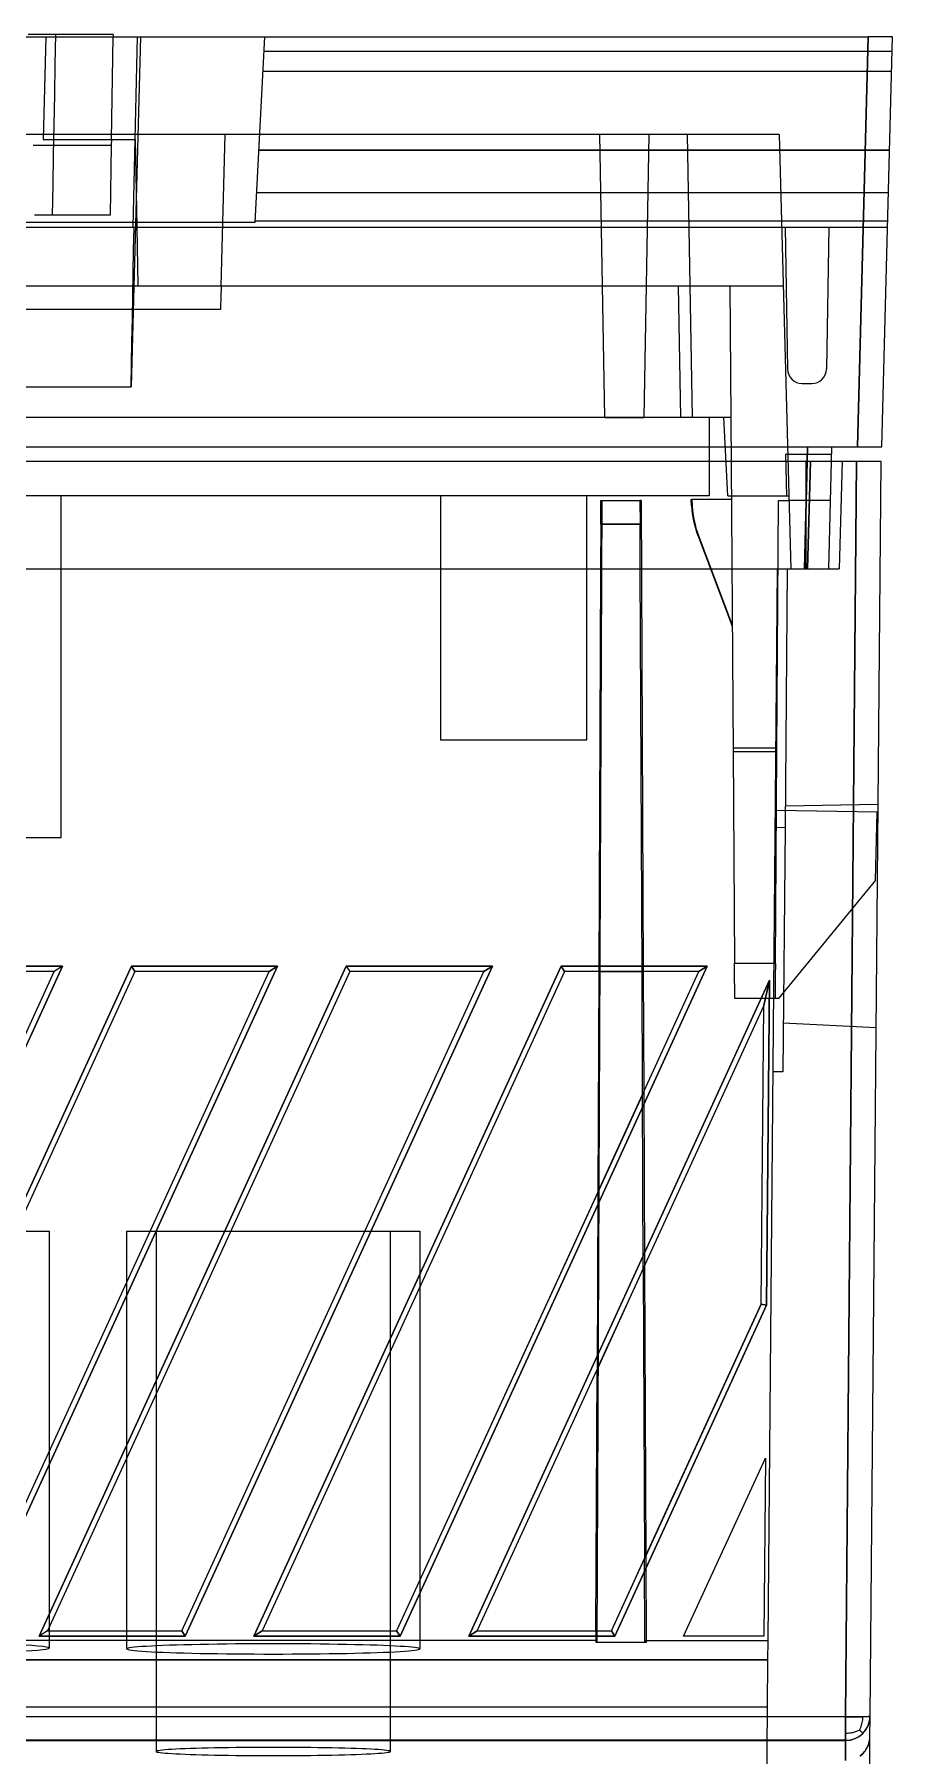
# Model space of a CAD drawing. Header units: millimetres. Extents: x 169.7 to 222.2, y -58 to 0.6.
# Drawn here: x 204.59 to 222.17, y -34.91 to 0.35 of the extents above; entities that cross this region are included whole.
import ezdxf

# ---------------------------------------------------------------- set-up
doc = ezdxf.new("R2010")
doc.units = ezdxf.units.MM
doc.layers.add('MAIN-1', color=7, linetype='Continuous')
doc.layers.add('MAIN-2', color=7, linetype='Continuous')

msp = doc.modelspace()

# ---------------------------------------------------------------- linework, layer by layer
at = {"layer": 'MAIN-1'}
for p, q in [((170.151, 0.3), (221.667, 0.3)), ((206.208, 0.351), (204.469, 0.351)), ((206.208, 0.351), (206.207, 0.3)), ((221.667, 0.3), (221.448, -8.1)), ((222.167, 0.3), (221.667, 0.3)), ((221.947, -8.1), (222.167, 0.3)), ((170.371, -8.1), (221.448, -8.1)), ((220.427, -8.1), (220.419, -8.4)), ((220.919, -8.4), (220.926, -8.1)), ((221.448, -8.1), (221.947, -8.1)), ((221.431, -8.4), (170.388, -8.4)), ((221.431, -8.4), (221.206, -34.111)), ((221.931, -8.4), (221.431, -8.4)), ((221.706, -34.102), (221.931, -8.4)), ((198.811, -32.356), (205, -18.85)), ((205.172, -18.739), (198.882, -32.466)), ((200.289, -32.466), (206.58, -18.739)), ((206.65, -18.85), (200.461, -32.356)), ((202.18, -18.739), (205.172, -18.739)), ((205, -18.85), (202.25, -18.85)), ((203.211, -32.356), (209.4, -18.85)), ((209.572, -18.739), (203.282, -32.466)), ((204.689, -32.466), (210.98, -18.739)), ((211.05, -18.85), (204.861, -32.356)), ((205.172, -18.739), (205, -18.85)), ((206.58, -18.739), (209.572, -18.739)), ((206.58, -18.739), (206.65, -18.85)), ((209.4, -18.85), (206.65, -18.85)), ((207.611, -32.356), (213.8, -18.85)), ((213.972, -18.739), (207.682, -32.466)), ((209.089, -32.466), (215.38, -18.739)), ((215.45, -18.85), (209.261, -32.356)), ((209.4, -18.85), (209.572, -18.739)), ((210.98, -18.739), (213.972, -18.739)), ((210.98, -18.739), (211.05, -18.85)), ((213.8, -18.85), (211.05, -18.85)), ((218.372, -18.739), (212.082, -32.466)), ((213.489, -32.466), (219.647, -19.028)), ((213.8, -18.85), (213.972, -18.739)), ((215.38, -18.739), (218.372, -18.739)), ((215.45, -18.85), (215.38, -18.739)), ((216.151, -18.85), (215.45, -18.85)), ((216.151, -18.85), (216.131, -23.367)), ((216.151, -18.85), (216.176, -18.85)), ((217.037, -18.85), (216.151, -18.85)), ((218.2, -18.85), (217.037, -18.85)), ((217.048, -21.365), (217.037, -18.85)), ((217.048, -21.365), (218.2, -18.85)), ((217.062, -18.85), (217.073, -21.31)), ((218.372, -18.739), (218.2, -18.85)), ((219.647, -19.028), (219.533, -19.543)), ((219.647, -19.028), (219.589, -25.685)), ((219.533, -19.543), (217.063, -24.931)), ((219.479, -25.66), (219.533, -19.543)), ((216.13, -23.367), (217.048, -21.365)), ((216.13, -23.367), (212.011, -32.356)), ((204.215, -24.164), (204.894, -24.164)), ((204.894, -24.164), (204.894, -28.682)), ((206.485, -24.164), (206.965, -24.164)), ((206.485, -25.212), (206.485, -24.164)), ((208.615, -24.164), (211.365, -24.164)), ((217.063, -24.931), (216.116, -26.999)), ((217.063, -24.931), (217.09, -30.875)), ((217.088, -24.877), (217.114, -30.821)), ((212.485, -25.321), (212.485, -31.322)), ((219.589, -25.685), (216.482, -32.466)), ((217.09, -30.875), (219.479, -25.66)), ((219.479, -25.66), (217.115, -30.821)), ((219.589, -25.685), (219.479, -25.66)), ((213.661, -32.356), (216.116, -26.999)), ((216.092, -32.356), (216.116, -26.999)), ((206.485, -32.356), (206.485, -28.813)), ((217.889, -32.466), (219.562, -28.816)), ((219.562, -28.816), (219.53, -32.466)), ((216.411, -32.356), (217.09, -30.875)), ((204.861, -32.356), (204.689, -32.466)), ((204.861, -32.356), (207.611, -32.356)), ((204.894, -32.283), (204.894, -32.356)), ((207.611, -32.356), (207.682, -32.466)), ((209.261, -32.356), (209.089, -32.466)), ((209.261, -32.356), (212.011, -32.356)), ((212.011, -32.356), (212.082, -32.466)), ((213.489, -32.466), (213.661, -32.356)), ((213.661, -32.356), (216.092, -32.356)), ((216.092, -32.356), (216.411, -32.356)), ((216.411, -32.356), (216.482, -32.466)), ((207.682, -32.466), (204.689, -32.466)), ((212.082, -32.466), (209.089, -32.466)), ((216.482, -32.466), (213.489, -32.466)), ((219.53, -32.466), (217.889, -32.466)), ((170.612, -34.111), (221.206, -34.111)), ((221.206, -34.45), (221.206, -34.111)), ((221.552, -34.206), (221.556, -34.177)), ((221.556, -34.177), (221.559, -34.146)), ((221.559, -34.146), (221.56, -34.11)), ((221.703, -34.531), (221.706, -34.102)), ((221.206, -34.45), (221.243, -34.449)), ((221.206, -34.598), (221.206, -34.45)), ((221.243, -34.449), (221.275, -34.448)), ((221.275, -34.448), (221.304, -34.445)), ((221.304, -34.445), (221.332, -34.441)), ((221.332, -34.441), (221.359, -34.435)), ((221.359, -34.435), (221.386, -34.428)), ((221.386, -34.428), (221.412, -34.42)), ((221.412, -34.42), (221.439, -34.41)), ((221.439, -34.41), (221.466, -34.4)), ((221.466, -34.4), (221.491, -34.388)), ((221.491, -34.388), (221.504, -34.363)), ((221.492, -34.388), (221.503, -34.399)), ((221.503, -34.399), (221.513, -34.409)), ((221.504, -34.363), (221.515, -34.337)), ((221.513, -34.409), (221.522, -34.418)), ((221.515, -34.337), (221.525, -34.311)), ((221.522, -34.418), (221.531, -34.426)), ((221.525, -34.311), (221.534, -34.285)), ((221.531, -34.426), (221.538, -34.433)), ((221.534, -34.285), (221.541, -34.259)), ((221.538, -34.433), (221.544, -34.439)), ((221.541, -34.259), (221.548, -34.233)), ((221.544, -34.439), (221.549, -34.443)), ((221.548, -34.233), (221.552, -34.206)), ((221.549, -34.443), (221.553, -34.447)), ((221.553, -34.447), (221.556, -34.45)), ((221.556, -34.45), (221.558, -34.452)), ((221.558, -34.452), (221.559, -34.453)), ((221.604, -45.809), (221.703, -34.531)), ((221.701, -34.565), (221.703, -34.531)), ((221.206, -34.598), (170.612, -34.598)), ((221.202, -35.01), (221.206, -34.598)), ((221.496, -34.918), (221.518, -34.901)), ((221.518, -34.901), (221.54, -34.884)), ((221.54, -34.884), (221.56, -34.865)), ((221.56, -34.865), (221.578, -34.845)), ((221.578, -34.845), (221.596, -34.825)), ((221.596, -34.825), (221.612, -34.805)), ((221.612, -34.805), (221.627, -34.783)), ((221.627, -34.783), (221.64, -34.761)), ((221.64, -34.761), (221.653, -34.738)), ((221.653, -34.738), (221.664, -34.713)), ((221.664, -34.713), (221.675, -34.686)), ((221.675, -34.686), (221.684, -34.658)), ((221.684, -34.658), (221.691, -34.628)), ((221.691, -34.628), (221.697, -34.597)), ((221.697, -34.597), (221.701, -34.565))]:
    msp.add_line(p, q, dxfattribs=at)
for centre, major_axis, ratio, start_param, end_param in [((221.206, -34.098), (0.5, -0.004), 0.026176, -1.570568, -0.785316), ((221.206, -34.098), (-0.5, 0.004), 0.999391, 2.361355, 3.141593), ((221.206, -34.098), (0.5, -0.004), 0.026176, -0.785316, 0.000004), ((221.206, -34.098), (-0.5, 0.004), 0.999391, 1.579518, 2.361355), ((209.485, -34.827), (-2.4, 0), 0.034921, -3.141593, 0), ((209.485, -34.827), (-2.4, 0), 0.034921, 0, 3.141593)]:
    msp.add_ellipse(centre, major_axis=major_axis, ratio=ratio, start_param=start_param, end_param=end_param, dxfattribs=at)
at = {"layer": 'MAIN-2'}
for p, q in [((204.83, 0.3), (204.775, -1.8)), ((204.83, 0.3), (204.83, 0.3)), ((205.021, -0.266), (205.032, 0.351)), ((206.171, -1.8), (206.207, 0.3)), ((206.208, 0.351), (206.208, 0.351)), ((206.767, 0.3), (206.576, -6.866)), ((206.654, -1.8), (206.705, 0.3)), ((209.309, 0.3), (209.109, -3.5)), ((209.309, 0.3), (209.309, 0.3)), ((221.448, -8.1), (221.667, 0.3)), ((222.167, 0.3), (222.167, 0.3)), ((222.167, 0.3), (222.167, 0.3)), ((205.009, -0.882), (205.021, -0.266)), ((222.159, 0), (209.293, 0)), ((222.149, -0.411), (209.271, -0.411)), ((204.998, -1.499), (205.009, -0.882)), ((216.172, -1.7), (175.647, -1.7)), ((204.987, -2.116), (204.998, -1.499)), ((208.418, -4.8), (208.499, -1.7)), ((208.499, -1.7), (208.499, -1.7)), ((216.172, -1.7), (216.172, -1.7)), ((216.274, -7.5), (216.172, -1.7)), ((217.175, -1.7), (216.172, -1.7)), ((216.172, -1.7), (216.172, -1.7)), ((217.175, -1.7), (217.074, -7.5)), ((217.175, -1.7), (217.175, -1.7)), ((219.848, -1.7), (217.175, -1.7)), ((217.175, -1.7), (217.175, -1.7)), ((217.969, -1.7), (217.969, -1.7)), ((217.969, -1.7), (217.969, -1.7)), ((218.071, -7.5), (217.969, -1.7)), ((219.848, -1.7), (219.848, -1.7)), ((219.848, -1.7), (219.848, -1.7)), ((219.848, -1.7), (220.082, -10.6)), ((219.848, -1.7), (219.848, -1.7)), ((204.571, -1.919), (206.169, -1.919)), ((204.775, -1.8), (206.659, -1.8)), ((204.775, -1.8), (204.775, -1.8)), ((206.169, -1.919), (206.144, -3.349)), ((206.171, -1.8), (206.169, -1.919)), ((206.169, -1.919), (206.169, -1.919)), ((206.171, -1.8), (206.171, -1.8)), ((206.651, -1.8), (206.606, -3.6)), ((206.659, -1.8), (206.69, -3.6)), ((222.107, -2.019), (209.187, -2.019)), ((209.187, -2.019), (222.107, -2.019)), ((209.187, -2.019), (222.107, -2.019)), ((222.107, -2.02), (209.187, -2.02)), ((204.976, -2.732), (204.987, -2.116)), ((204.965, -3.349), (204.976, -2.732)), ((222.084, -2.896), (209.141, -2.896)), ((209.109, -3.5), (182.709, -3.5)), ((206.144, -3.349), (204.594, -3.349)), ((206.144, -3.349), (206.144, -3.349)), ((209.109, -3.5), (209.109, -3.5)), ((209.111, -3.47), (222.069, -3.47)), ((169.754, -3.599), (222.065, -3.599)), ((206.623, -4.067), (206.636, -3.6)), ((206.69, -3.6), (206.69, -3.6)), ((206.69, -3.6), (206.711, -4.8)), ((219.965, -3.6), (220.016, -6.505)), ((220.865, -3.6), (220.814, -6.505)), ((206.615, -4.533), (206.623, -4.067)), ((206.607, -5), (206.615, -4.533)), ((171.889, -4.8), (219.93, -4.8)), ((206.711, -4.8), (206.711, -4.8)), ((208.415, -4.913), (208.414, -4.932)), ((208.414, -4.932), (208.414, -4.952)), ((208.416, -4.865), (208.415, -4.88)), ((208.415, -4.88), (208.415, -4.896)), ((208.415, -4.896), (208.415, -4.913)), ((208.417, -4.84), (208.416, -4.851)), ((208.416, -4.851), (208.416, -4.865)), ((208.418, -4.801), (208.417, -4.803)), ((208.417, -4.803), (208.417, -4.807)), ((208.417, -4.807), (208.417, -4.813)), ((208.417, -4.813), (208.417, -4.82)), ((208.417, -4.82), (208.417, -4.829)), ((208.417, -4.829), (208.417, -4.84)), ((208.418, -4.8), (208.418, -4.8)), ((208.418, -4.8), (208.418, -4.801)), ((217.786, -4.8), (217.786, -4.8)), ((217.786, -4.8), (217.786, -4.8)), ((217.833, -7.5), (217.786, -4.8)), ((218.833, -4.8), (218.833, -4.8)), ((218.833, -4.8), (218.852, -7.5)), ((219.93, -4.8), (219.93, -4.8)), ((219.93, -4.801), (219.93, -4.801)), ((208.405, -5.287), (183.414, -5.287)), ((206.6, -5.466), (206.607, -5)), ((208.406, -5.257), (208.405, -5.287)), ((208.407, -5.2), (208.406, -5.228)), ((208.406, -5.228), (208.406, -5.257)), ((208.408, -5.173), (208.407, -5.2)), ((208.409, -5.119), (208.408, -5.146)), ((208.408, -5.146), (208.408, -5.173)), ((208.41, -5.093), (208.409, -5.119)), ((208.411, -5.068), (208.41, -5.093)), ((208.412, -5.019), (208.411, -5.043)), ((208.411, -5.043), (208.411, -5.068)), ((208.413, -4.973), (208.412, -4.996)), ((208.412, -4.996), (208.412, -5.019)), ((208.414, -4.952), (208.413, -4.973)), ((206.592, -5.933), (206.6, -5.466)), ((206.584, -6.399), (206.592, -5.933)), ((206.576, -6.866), (206.584, -6.399)), ((220.016, -6.505), (220.016, -6.505)), ((220.016, -6.505), (220.016, -6.505)), ((220.016, -6.505), (220.016, -6.505)), ((220.814, -6.505), (220.814, -6.505)), ((220.814, -6.505), (220.814, -6.505)), ((220.814, -6.505), (220.814, -6.505)), ((185.243, -6.866), (206.576, -6.866)), ((220.316, -6.8), (220.515, -6.8)), ((220.316, -6.8), (220.316, -6.8)), ((220.316, -6.8), (220.316, -6.8)), ((220.515, -6.8), (220.515, -6.8)), ((220.515, -6.8), (220.515, -6.8)), ((220.515, -6.8), (220.515, -6.8)), ((216.274, -7.5), (175.545, -7.5)), ((216.274, -7.5), (216.274, -7.5)), ((217.074, -7.5), (216.274, -7.5)), ((216.274, -7.5), (216.274, -7.5)), ((216.274, -7.5), (216.274, -7.5)), ((216.274, -7.5), (216.274, -7.5)), ((216.274, -7.5), (217.074, -7.5)), ((217.074, -7.5), (217.074, -7.5)), ((217.074, -7.5), (217.074, -7.5)), ((217.074, -7.5), (217.074, -7.5)), ((217.074, -7.5), (217.074, -7.5)), ((218.409, -7.5), (217.074, -7.5)), ((217.833, -7.5), (217.833, -7.5)), ((217.833, -7.5), (217.833, -7.5)), ((218.071, -7.5), (218.071, -7.5)), ((218.071, -7.5), (218.071, -7.5)), ((218.409, -7.5), (218.409, -7.5)), ((218.409, -7.5), (218.409, -7.5)), ((218.709, -7.5), (218.409, -7.5)), ((218.409, -7.5), (218.409, -7.5)), ((218.409, -7.5), (218.409, -7.5)), ((218.409, -7.5), (218.409, -7.5)), ((218.409, -7.5), (218.409, -7.5)), ((218.409, -7.5), (218.409, -7.5)), ((218.409, -7.5), (218.409, -7.5)), ((218.409, -7.5), (218.409, -7.5)), ((218.409, -7.5), (218.409, -9.1)), ((218.709, -7.5), (218.709, -7.5)), ((218.852, -7.5), (218.709, -7.5)), ((218.793, -9.1), (218.709, -7.5)), ((218.709, -7.5), (218.709, -7.5)), ((218.852, -7.5), (218.852, -7.5)), ((218.852, -7.5), (218.9, -14.341)), ((218.852, -7.5), (218.852, -7.5)), ((220.361, -10.6), (220.427, -8.1)), ((220.926, -8.1), (220.926, -8.1)), ((221.947, -8.1), (221.947, -8.1)), ((219.98, -8.248), (219.98, -8.248)), ((220.002, -9.1), (219.98, -8.25)), ((220.02, -8.25), (219.98, -8.25)), ((220.02, -8.25), (220.02, -8.25)), ((220.02, -8.25), (220.922, -8.25)), ((220.02, -8.25), (220.02, -8.25)), ((220.419, -8.4), (220.361, -10.6)), ((220.394, -8.41), (220.394, -8.41)), ((220.394, -8.41), (220.394, -10.6)), ((220.427, -10.6), (220.484, -8.4)), ((220.484, -8.4), (220.427, -10.6)), ((220.861, -10.6), (220.919, -8.4)), ((220.922, -8.25), (220.922, -8.25)), ((221.134, -8.4), (221.076, -10.6)), ((221.206, -34.116), (221.431, -8.4)), ((221.931, -8.4), (221.931, -8.4)), ((218.409, -9.1), (173.409, -9.1)), ((205.144, -9.1), (205.144, -9.1)), ((205.144, -9.1), (205.144, -9.1)), ((205.144, -16.1), (205.144, -9.1)), ((212.909, -9.1), (212.909, -14.1)), ((215.909, -14.1), (215.909, -9.1)), ((218.409, -9.1), (218.409, -9.1)), ((218.793, -9.1), (220.042, -9.1)), ((218.793, -9.1), (218.793, -9.1)), ((218.793, -9.1), (218.793, -9.1)), ((220.002, -9.101), (220.002, -9.101)), ((220.042, -9.1), (220.042, -9.1)), ((216.116, -32.591), (216.218, -9.2)), ((216.191, -9.683), (216.193, -9.2)), ((216.193, -9.2), (216.193, -9.2)), ((216.193, -9.2), (216.995, -9.2)), ((216.218, -9.2), (216.218, -9.2)), ((216.995, -9.2), (216.995, -9.2)), ((216.995, -9.2), (216.997, -9.683)), ((217.02, -9.2), (216.995, -9.2)), ((217.02, -9.2), (217.02, -9.2)), ((217.02, -9.2), (217.062, -18.85)), ((218.053, -9.309), (218.046, -9.18)), ((218.046, -9.18), (218.058, -9.18)), ((218.065, -9.309), (218.053, -9.309)), ((218.864, -9.18), (218.058, -9.18)), ((218.058, -9.18), (218.065, -9.309)), ((218.864, -9.18), (218.864, -9.18)), ((219.798, -14.341), (219.833, -9.2)), ((219.833, -9.2), (220.045, -9.2)), ((219.833, -9.2), (219.833, -9.2)), ((220.045, -9.2), (220.045, -9.2)), ((220.045, -9.2), (220.045, -9.2)), ((220.898, -9.2), (220.045, -9.2)), ((220.898, -9.2), (220.898, -9.2)), ((216.191, -9.683), (216.187, -10.6)), ((216.997, -9.683), (216.191, -9.683)), ((216.216, -9.683), (217.022, -9.683)), ((217.001, -10.6), (216.997, -9.683)), ((218.191, -9.911), (218.179, -9.911)), ((218.179, -9.911), (218.882, -11.773)), ((218.882, -11.741), (218.191, -9.911)), ((171.392, -10.6), (220.427, -10.6)), ((216.187, -10.6), (216.151, -18.85)), ((217.037, -18.85), (217.001, -10.6)), ((219.619, -32.551), (219.811, -10.6)), ((219.811, -10.6), (219.811, -10.6)), ((219.811, -10.6), (219.811, -10.6)), ((220.011, -10.6), (219.965, -15.902)), ((220.011, -10.6), (220.011, -10.6)), ((220.082, -10.6), (220.082, -10.6)), ((220.082, -10.6), (220.082, -10.6)), ((220.082, -10.6), (220.082, -10.6)), ((220.394, -10.6), (220.394, -10.6)), ((220.427, -10.6), (220.457, -10.6)), ((220.457, -10.6), (220.488, -10.6)), ((220.488, -10.6), (220.517, -10.6)), ((220.517, -10.6), (220.547, -10.6)), ((220.547, -10.6), (220.576, -10.6)), ((220.576, -10.6), (220.605, -10.6)), ((220.605, -10.6), (220.633, -10.6)), ((220.633, -10.6), (220.661, -10.6)), ((220.661, -10.6), (220.689, -10.6)), ((220.689, -10.6), (220.716, -10.6)), ((220.716, -10.6), (220.743, -10.6)), ((220.743, -10.6), (220.769, -10.6)), ((220.769, -10.6), (220.794, -10.6)), ((220.794, -10.6), (220.818, -10.6)), ((220.818, -10.6), (220.842, -10.6)), ((220.842, -10.6), (220.864, -10.6)), ((220.861, -10.6), (220.861, -10.6)), ((220.861, -10.6), (220.861, -10.6)), ((220.861, -10.6), (220.861, -10.6)), ((220.864, -10.6), (220.886, -10.6)), ((220.886, -10.6), (220.907, -10.6)), ((220.907, -10.6), (220.927, -10.6)), ((220.927, -10.6), (220.945, -10.6)), ((220.945, -10.6), (220.963, -10.6)), ((220.963, -10.6), (220.979, -10.6)), ((220.979, -10.6), (220.994, -10.6)), ((220.994, -10.6), (221.008, -10.6)), ((221.008, -10.6), (221.021, -10.6)), ((221.021, -10.6), (221.033, -10.6)), ((221.033, -10.6), (221.043, -10.6)), ((221.043, -10.6), (221.052, -10.6)), ((221.052, -10.6), (221.059, -10.6)), ((221.059, -10.6), (221.065, -10.6)), ((221.065, -10.6), (221.07, -10.6)), ((221.07, -10.6), (221.074, -10.6)), ((221.074, -10.6), (221.076, -10.6)), ((221.076, -10.6), (221.076, -10.6)), ((221.076, -10.6), (221.076, -10.6)), ((221.076, -10.6), (221.076, -10.6)), ((212.909, -14.1), (215.909, -14.1)), ((219.798, -14.269), (218.9, -14.269)), ((218.9, -14.341), (218.93, -18.68)), ((218.9, -14.341), (219.798, -14.341)), ((219.767, -18.682), (219.798, -14.341)), ((219.969, -15.45), (221.87, -15.417)), ((219.969, -15.45), (219.969, -15.45)), ((219.789, -15.55), (219.789, -15.55)), ((219.789, -15.55), (219.789, -15.55)), ((221.851, -15.586), (219.789, -15.55)), ((221.815, -16.978), (221.851, -15.586)), ((221.851, -15.586), (221.851, -15.586)), ((221.851, -15.586), (221.851, -15.586)), ((204.394, -16.1), (205.144, -16.1)), ((205.144, -16.1), (205.144, -16.1)), ((205.144, -16.1), (205.144, -16.1)), ((219.965, -15.902), (219.765, -15.9)), ((219.965, -15.902), (219.765, -15.9)), ((219.965, -15.902), (219.921, -20.902)), ((221.815, -16.978), (219.833, -19.4)), ((221.815, -16.978), (221.815, -16.978)), ((221.815, -16.978), (221.815, -16.978)), ((218.931, -18.769), (218.93, -18.68)), ((219.767, -18.68), (218.93, -18.682)), ((218.93, -18.68), (219.767, -18.682)), ((219.767, -18.682), (219.767, -18.77)), ((198.882, -32.466), (205.172, -18.739)), ((206.58, -18.739), (200.289, -32.466)), ((205.172, -18.739), (202.18, -18.739)), ((203.282, -32.466), (209.572, -18.739)), ((210.98, -18.739), (204.689, -32.466)), ((205.172, -18.739), (205, -18.85)), ((209.572, -18.739), (206.58, -18.739)), ((206.65, -18.85), (206.58, -18.739)), ((207.682, -32.466), (213.972, -18.739)), ((215.38, -18.739), (209.089, -32.466)), ((209.572, -18.739), (209.4, -18.85)), ((213.972, -18.739), (210.98, -18.739)), ((210.98, -18.739), (211.05, -18.85)), ((212.082, -32.466), (218.372, -18.739)), ((219.647, -19.028), (213.489, -32.466)), ((213.972, -18.739), (213.8, -18.85)), ((218.372, -18.739), (215.38, -18.739)), ((215.38, -18.739), (215.45, -18.85)), ((216.176, -18.85), (217.062, -18.85)), ((218.2, -18.85), (218.372, -18.739)), ((218.932, -18.851), (218.931, -18.769)), ((218.932, -18.929), (218.932, -18.851)), ((218.933, -19.001), (218.932, -18.929)), ((218.933, -19.068), (218.933, -19.001)), ((219.533, -19.543), (219.647, -19.028)), ((219.589, -25.685), (219.647, -19.028)), ((219.766, -18.93), (219.765, -19.002)), ((219.765, -19.002), (219.765, -19.069)), ((219.767, -18.77), (219.766, -18.852)), ((219.766, -18.852), (219.766, -18.93)), ((218.934, -19.13), (218.933, -19.068)), ((218.934, -19.185), (218.934, -19.13)), ((218.934, -19.235), (218.934, -19.185)), ((218.935, -19.278), (218.934, -19.235)), ((218.935, -19.315), (218.935, -19.278)), ((218.935, -19.345), (218.935, -19.315)), ((218.935, -19.369), (218.935, -19.345)), ((218.935, -19.386), (218.935, -19.369)), ((218.935, -19.396), (218.935, -19.386)), ((219.763, -19.346), (219.762, -19.369)), ((219.762, -19.369), (219.762, -19.386)), ((219.762, -19.386), (219.762, -19.397)), ((219.764, -19.186), (219.763, -19.235)), ((219.763, -19.235), (219.763, -19.279)), ((219.763, -19.279), (219.763, -19.315)), ((219.763, -19.315), (219.763, -19.346)), ((219.765, -19.069), (219.764, -19.13)), ((219.764, -19.13), (219.764, -19.186)), ((218.935, -19.4), (218.935, -19.396)), ((218.935, -19.4), (218.935, -19.4)), ((219.762, -19.4), (218.935, -19.4)), ((219.762, -19.397), (219.762, -19.4)), ((219.762, -19.4), (219.762, -19.4)), ((219.833, -19.4), (219.762, -19.4)), ((219.93, -19.898), (219.93, -19.898)), ((219.93, -19.898), (221.83, -19.998)), ((221.83, -19.998), (221.83, -19.998)), ((219.721, -20.9), (219.721, -20.9)), ((219.921, -20.902), (219.721, -20.9)), ((219.921, -20.902), (219.921, -20.902)), ((217.073, -21.31), (216.156, -23.311)), ((217.063, -24.931), (217.048, -21.365)), ((217.073, -21.31), (217.088, -24.877)), ((216.156, -23.311), (212.011, -32.356)), ((216.131, -23.367), (216.115, -26.999)), ((206.965, -24.164), (208.615, -24.164)), ((207.085, -24.164), (207.085, -34.827)), ((211.365, -24.164), (212.485, -24.164)), ((211.885, -34.827), (211.885, -24.164)), ((212.485, -24.164), (212.485, -25.321)), ((217.088, -24.877), (216.141, -26.942)), ((206.485, -28.813), (206.485, -25.212)), ((216.482, -32.466), (219.589, -25.685)), ((219.479, -25.66), (219.589, -25.685)), ((216.141, -26.942), (216.116, -26.999)), ((204.894, -28.682), (204.894, -32.283)), ((219.562, -28.816), (219.562, -28.816)), ((219.562, -28.816), (219.562, -28.816)), ((216.411, -32.356), (217.114, -30.82)), ((217.097, -32.551), (217.089, -30.875)), ((217.114, -30.821), (217.122, -32.591)), ((212.485, -31.322), (212.485, -32.726)), ((204.861, -32.356), (204.689, -32.466)), ((204.894, -32.356), (204.894, -32.708)), ((206.485, -32.726), (206.485, -32.356)), ((207.682, -32.466), (207.611, -32.356)), ((209.089, -32.466), (209.261, -32.356)), ((212.082, -32.466), (212.011, -32.356)), ((213.661, -32.356), (213.489, -32.466)), ((216.092, -32.356), (216.091, -32.551)), ((216.092, -32.356), (216.117, -32.356)), ((216.117, -32.356), (216.411, -32.356)), ((216.482, -32.466), (216.411, -32.356)), ((216.116, -32.556), (172.2, -32.556)), ((216.091, -32.551), (175.71, -32.551)), ((204.689, -32.466), (207.682, -32.466)), ((209.089, -32.466), (212.082, -32.466)), ((213.489, -32.466), (216.482, -32.466)), ((216.091, -32.551), (216.091, -32.586)), ((216.091, -32.586), (217.097, -32.586)), ((217.122, -32.591), (216.116, -32.591)), ((217.097, -32.586), (217.097, -32.551)), ((217.097, -32.551), (219.619, -32.551)), ((217.122, -32.556), (219.619, -32.556)), ((217.889, -32.466), (217.889, -32.466)), ((217.889, -32.466), (217.889, -32.466)), ((219.53, -32.466), (219.53, -32.466)), ((219.53, -32.466), (219.53, -32.466)), ((219.616, -32.947), (219.619, -32.551)), ((219.616, -32.947), (172.203, -32.947)), ((172.203, -32.952), (219.616, -32.952)), ((219.607, -33.911), (219.616, -32.947)), ((221.206, -34.116), (170.612, -34.116)), ((172.212, -33.911), (219.607, -33.911)), ((219.607, -33.916), (172.212, -33.916)), ((219.517, -44.258), (219.607, -33.911)), ((221.701, -34.571), (221.703, -34.536)), ((170.612, -34.602), (221.205, -34.602)), ((221.206, -34.602), (221.202, -35.015)), ((221.506, -34.916), (221.529, -34.898)), ((221.529, -34.898), (221.55, -34.879)), ((221.55, -34.879), (221.57, -34.859)), ((221.57, -34.859), (221.589, -34.839)), ((221.589, -34.839), (221.606, -34.818)), ((221.606, -34.818), (221.622, -34.796)), ((221.622, -34.796), (221.636, -34.773)), ((221.636, -34.773), (221.65, -34.749)), ((221.65, -34.749), (221.662, -34.724)), ((221.662, -34.724), (221.673, -34.697)), ((221.673, -34.697), (221.682, -34.668)), ((221.682, -34.668), (221.691, -34.637)), ((221.691, -34.637), (221.697, -34.604)), ((221.697, -34.604), (221.701, -34.571))]:
    msp.add_line(p, q, dxfattribs=at)
for centre, major_axis, ratio, start_param, end_param in [((220.316, -6.5), (0, 0.3), 1, 1.588255, 3.141598), ((220.515, -6.5), (0, 0.3), 1, 3.141587, 4.694929), ((220.05, -9.205), (2, 0), 0.999996, -3.089376, -2.78045), ((220.062, -9.205), (2, 0), 0.999996, -3.089376, -2.780451), ((201.894, -32.708), (-3, 0), 0.034921, -3.141593, -1.570796), ((201.894, -32.708), (-3, 0), 0.034921, 1.570796, 3.141593), ((209.485, -32.726), (-3, 0), 0.034921, -3.141593, 0), ((209.485, -32.726), (-3, 0), 0.034921, 0, 3.141593), ((221.206, -34.103), (0.001, 0.5), 0.000094, 1.596976, 3.106686), ((221.206, -34.103), (-0.5, 0.004), 0.999391, 1.579496, 3.141571), ((221.206, -34.103), (0.5, -0.004), 0.026176, -1.570733, 0.000162), ((221.206, -34.103), (-0.5, 0.004), 0.999391, 1.576794, 1.579496)]:
    msp.add_ellipse(centre, major_axis=major_axis, ratio=ratio, start_param=start_param, end_param=end_param, dxfattribs=at)

doc.saveas('drawing.dxf')
